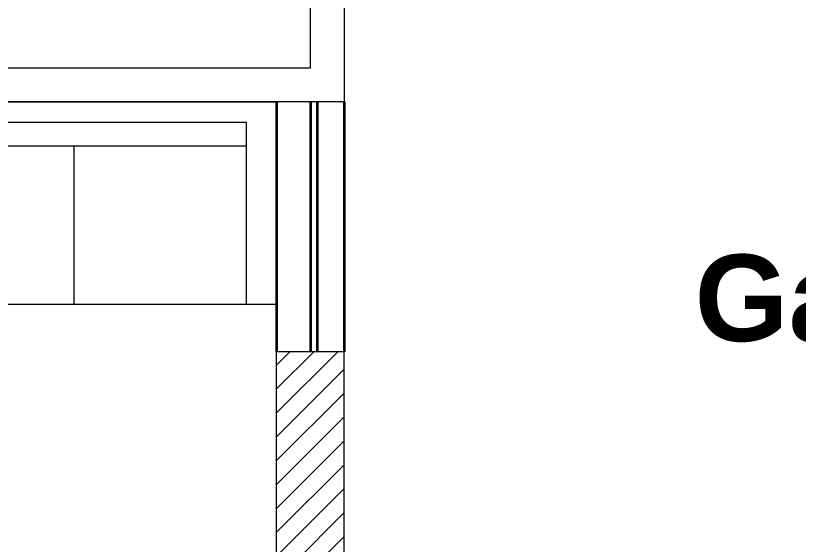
# Model space of a CAD drawing. Header units: inches. Extents: x -250485 to 735580, y -140410 to 288049.
# Drawn here: x 48932.7 to 49048.4, y 21416.9 to 21495.1 of the extents above; entities that cross this region are included whole.
import ezdxf

# ---------------------------------------------------------------- set-up
doc = ezdxf.new("R2010")
doc.units = ezdxf.units.IN
doc.header["$MEASUREMENT"] = 0
for name, color, linetype, lineweight in [('DIM_WORKING', 7, 'Continuous', 0), ('Hach', 251, 'Continuous', 20), ('ILLUSTR-FURNITURE', 34, 'Continuous', 0), ('New window', 132, 'Continuous', 35), ('Text', 7, 'Continuous', 0)]:
    doc.layers.add(name, color=color, linetype=linetype, lineweight=lineweight)
doc.styles.get("Standard").update_dxf_attribs({"font": 'arialbd.ttf', "height": 24})

# ---------------------------------------------------------------- blocks, each defined once
blk = doc.blocks.new('FURN_GEN_066')
at = {"layer": 'ILLUSTR-FURNITURE'}
for p, q in [((-11855.16, 14958.25), (-11806.66, 14958.25)), ((-11855.16, 14928.25), (-11855.16, 14958.25)), ((-11806.66, 14958.25), (-11795.16, 14958.25)), ((-11795.16, 14958.25), (-11795.16, 14928.25)), ((-11850.66, 14955.25), (-11799.66, 14955.25)), ((-11850.66, 14928.25), (-11850.66, 14955.25)), ((-11799.66, 14955.25), (-11799.66, 14928.25)), ((-11850.66, 14951.75), (-11799.66, 14951.75)), ((-11825.16, 14951.75), (-11825.16, 14928.25)), ((-11795.16, 14928.25), (-11855.16, 14928.25))]:
    blk.add_line(p, q, dxfattribs=at)

msp = doc.modelspace()

# ---------------------------------------------------------------- hatches: boundary and pattern name
at = {"layer": 'Hach', "ltscale": 30}
h = msp.add_hatch(dxfattribs=at)
h.set_pattern_fill('ANSI31', scale=20)
h.set_pattern_definition([(45, (34743.5974, 23090.3078), (-1.76776695, 1.76776695), [])])
h.paths.add_polyline_path([(48981.25, 21445.38), (48971.25, 21445.38), (48971.25, 21397.38), (48981.25, 21397.38)])

# ---------------------------------------------------------------- linework, layer by layer
at = {"layer": 'DIM_WORKING', "color": 7, "ltscale": 30}
for p, q in [((48976.25, 21487.38), (48976.25, 21499.38)), ((48981.25, 21499.38), (48981.25, 21482.38)), ((48976.25, 21487.38), (48821.81, 21487.38)), ((48981.25, 21482.38), (48821.81, 21482.38))]:
    msp.add_line(p, q, dxfattribs=at)
at = {"layer": 'Hach', "color": 7, "ltscale": 30}
for p, q in [((48981.25, 21445.38), (48971.25, 21445.38)), ((48971.25, 21397.38), (48971.25, 21445.38)), ((48981.25, 21397.38), (48981.25, 21445.38))]:
    msp.add_line(p, q, dxfattribs=at)
at = {"layer": 'New window', "color": 7, "ltscale": 30}
for p, q in [((48971.25, 21482.38), (48971.25, 21445.38)), ((48976.25, 21482.38), (48976.25, 21445.38)), ((48977.25, 21482.38), (48977.25, 21445.38)), ((48981.25, 21482.38), (48981.25, 21445.38))]:
    msp.add_line(p, q, dxfattribs=at)

# ---------------------------------------------------------------- block references
at = {"layer": 'ILLUSTR-FURNITURE', "color": 7}
msp.add_blockref('FURN_GEN_066', (60766.42, 6524.14), dxfattribs=at)

# ---------------------------------------------------------------- texts
at = {"layer": 'Text', "color": 7, "insert": (49100.13, 21451.39), "char_height": 12.8, "width": 212.6209, "attachment_point": 5}
msp.add_mtext('Gardening Area', dxfattribs=at)

doc.saveas('drawing.dxf')
